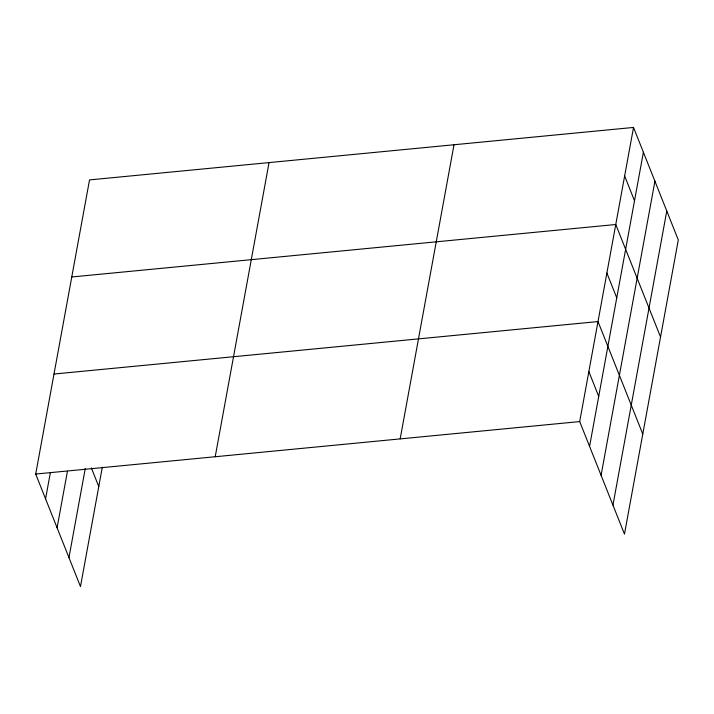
<?xml version="1.0" encoding="UTF-8"?>
<svg xmlns="http://www.w3.org/2000/svg" width="714" height="714" viewBox="0 0 714 714"><rect width="100%" height="100%" fill="white"/><g stroke="black" fill="none" stroke-linecap="round" stroke-linejoin="round"><path stroke-width="1.07" d="M102.325 467.134L80.477 586.56L35.7 474.051L89.527 179.91L633.523 127.44L678.3 239.949L624.473 534.09L579.697 421.581L633.523 127.44M45.571 498.854L50.346 472.757M57.084 527.798L67.437 471.267M68.955 557.616L85.269 468.482M215.217 456.728L269.053 162.596M400.179 438.896L454.006 144.755M589.568 446.384L643.394 152.243M601.081 475.328L654.916 181.186M612.951 505.146L666.778 211.005M71.766 276.978L615.763 224.508L660.539 337.017M54.005 374.038L598.002 321.568L642.77 434.085M35.7 474.051L579.697 421.581M624.643 175.974L634.514 200.777M606.882 273.043L616.753 297.845M588.845 371.575L598.716 396.377M91.374 467.947L98.773 486.555"/></g></svg>
